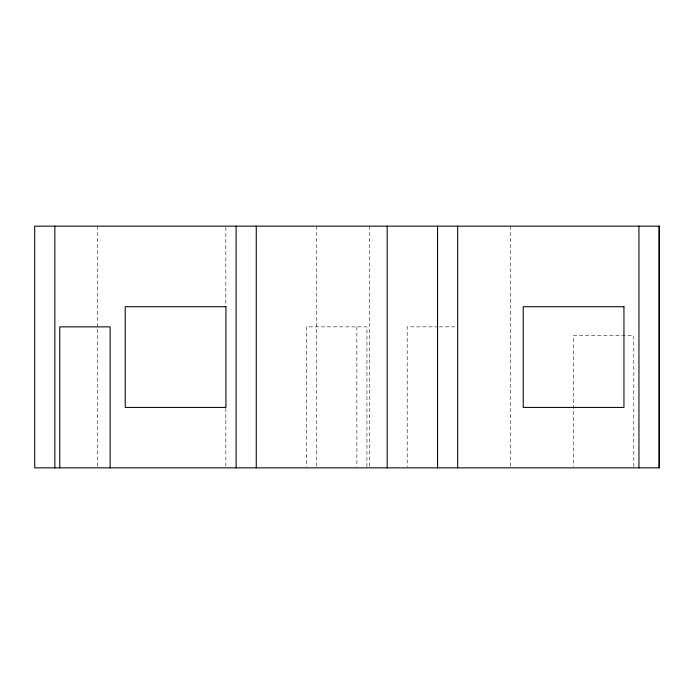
<?xml version="1.0" encoding="UTF-8"?>
<svg xmlns="http://www.w3.org/2000/svg" width="694" height="694" viewBox="0 0 694 694"><rect width="100%" height="100%" fill="white"/><g stroke="black" fill="none" stroke-linecap="round" stroke-linejoin="round"><path stroke-width="0.52" stroke-dasharray="3.47 2.6" d="M438.287 326.857L407.213 326.857L407.213 466.776M439.354 326.857L456.496 326.857M633.804 466.767L633.804 335.688L573.383 335.688L573.383 466.767M510.55 226.149L510.55 467.851M369.555 226.149L369.555 467.851M366.935 466.776L366.935 326.857L306.505 326.857L306.505 466.776M356.863 326.857L356.863 466.776M316.577 226.149L316.577 466.776M225.836 227.233L225.836 305.273M225.836 408.237L225.836 467.851M97.646 226.149L97.646 467.851"/><path stroke-width="1.04" d="M659.092 226.149L659.092 467.851M638.948 226.149L638.948 467.851M457.676 226.149L457.676 467.851M437.532 226.149L437.532 467.851M387.183 226.149L387.183 467.851M256.26 226.149L256.26 467.851M236.116 226.149L236.116 467.851M110.129 467.851L110.129 326.857L59.771 326.857L59.771 467.851M54.843 226.149L54.843 467.851M659.3 226.149L34.7 226.149L34.7 467.851L659.3 467.851L659.3 226.149M225.94 306.713L125.232 306.713L125.232 407.421L225.94 407.421L225.94 306.713M623.949 306.713L523.241 306.713L523.241 407.421L623.949 407.421L623.949 306.713"/></g></svg>
